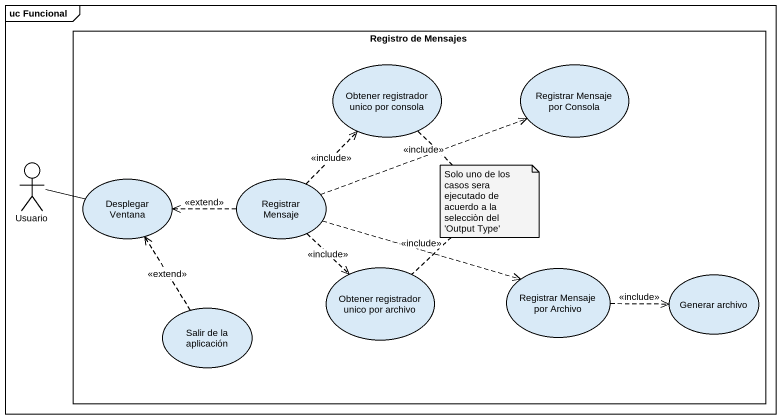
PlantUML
@startuml
mainframe uc Funcional
rectangle "Registro de Mensajes" as Registro_de_Mensajes {
  usecase "Obtener registrador unico por consola" as Obtener_registrador_unico
  usecase "Registrar Mensaje por Consola" as Registrar_Mensaje_por
  usecase "Desplegar Ventana" as Desplegar_Ventana
  usecase "Registrar Mensaje" as Registrar_Mensaje
  usecase "Obtener registrador unico por archivo" as Obtener_registrador_unico_2
  usecase "Registrar Mensaje por Archivo" as Registrar_Mensaje_por_2
  usecase "Generar archivo" as Generar_archivo
  usecase "Salir de la aplicación" as Salir_de_la_aplicación
}
actor Usuario
Usuario -right- Desplegar_Ventana
Registrar_Mensaje .up.> Obtener_registrador_unico : <<include>>
Registrar_Mensaje .right.> Registrar_Mensaje_por : <<include>>
Registrar_Mensaje .left.> Desplegar_Ventana : <<extend>>
Registrar_Mensaje ..> Obtener_registrador_unico_2 : <<include>>
Registrar_Mensaje .right.> Registrar_Mensaje_por_2 : <<include>>
Registrar_Mensaje_por_2 .right.> Generar_archivo : <<include>>
Salir_de_la_aplicación .up.> Desplegar_Ventana : <<extend>>
note as N1
  Solo uno de los casos sera ejecutado de acuerdo a la selecciòn del 'Output Type'
end note
N1 .. Obtener_registrador_unico
N1 .. Obtener_registrador_unico_2
@enduml
